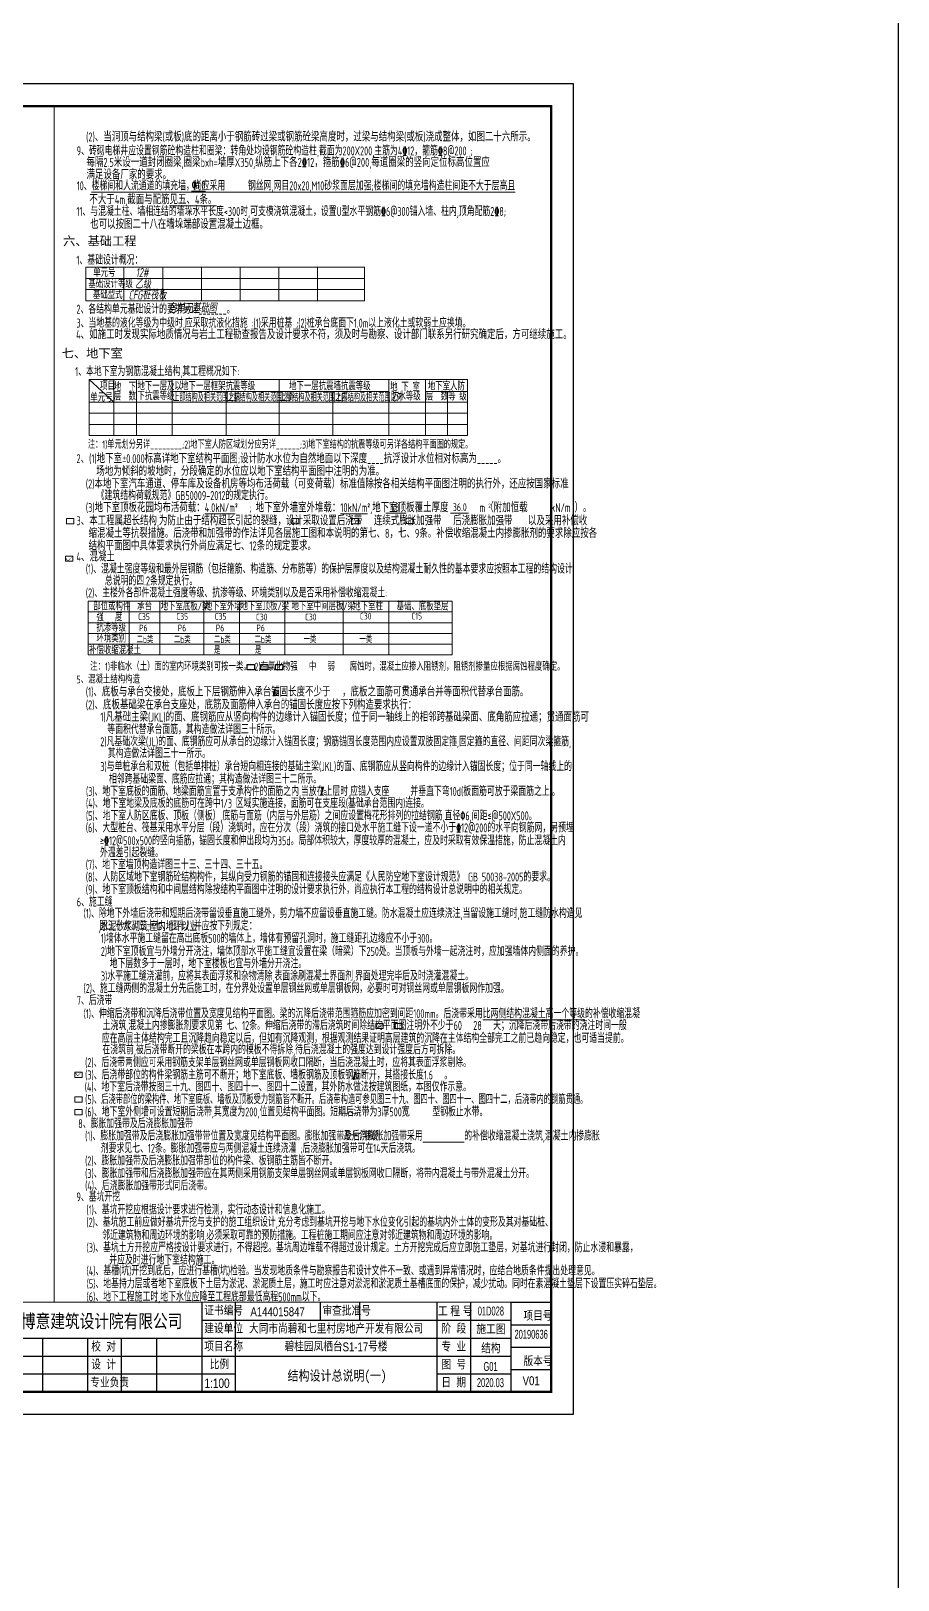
# Model space of a CAD drawing. Extents: x -129922 to 1190196, y -520662 to 139923.
# Drawn here: x -18636 to 20078, y -187958 to -118800 of the extents above; entities that cross this region are included whole.
import ezdxf
from ezdxf.enums import TextEntityAlignment as Align

# ---------------------------------------------------------------- set-up
doc = ezdxf.new("R2010")
doc.units = 0
doc.header["$LTSCALE"] = 1000
doc.header["$MEASUREMENT"] = 0
doc.layers.add('S-活动层-非打印', color=1, linetype='Continuous', lineweight=20, plot=False)
doc.layers.add('S-通用-TAB', color=7, linetype='Continuous', lineweight=20)
doc.layers.add('S-通用-TEXT', color=7, linetype='Continuous', lineweight=20)
doc.layers.add('Y-云图图框', color=7, linetype='Continuous')
doc.styles.add('-黑体', font='', dxfattribs={"width": 0.8})
doc.styles.add('_YT_Name', font='', dxfattribs={"width": 0.8})
doc.styles.add('_YT_Sign_Text', font='ros.shx', dxfattribs={"width": 0.8, "bigfont": 'hztxt.shx'})
doc.styles.add('JG', font='tssdeng.shx', dxfattribs={"width": 0.7, "bigfont": 'hztxt.shx'})
doc.styles.get("Standard").update_dxf_attribs({"font": 'gbenor.shx', "bigfont": 'gbcbig.shx'})
doc.styles.add('TSSD_NORM', font='tssdeng.shx', dxfattribs={"width": 0.7, "bigfont": 'tssdchn.shx'})
doc.styles.add('TSSD_Rein', font='tssdeng.shx', dxfattribs={"width": 0.7, "bigfont": 'hztxt.shx'})
doc.styles.get('-黑体').set_extended_font_data('SimHei')
doc.styles.get('_YT_Name').set_extended_font_data('SimHei')

# ---------------------------------------------------------------- blocks, each defined once
blk = doc.blocks.new('ECMCTK_A1_横_单行图名--0')
for p, q in [((674.98, 50), (674.98, 26)), ((675, 50), (675, 10)), ((689.98, 50), (689.98, 10)), ((727.8, 50), (727.8, 42)), ((745.48, 50), (745.48, 42)), ((780, 50), (780, 10)), ((795, 50), (795, 10)), ((813, 50.01), (831, 50)), ((813, 50.01), (813, 10)), ((675, 42), (813, 42)), ((813, 40.01), (831, 40.01)), ((573, 34), (813, 34)), ((604, 10), (604, 34)), ((624, 34), (624, 10)), ((639, 34), (639, 10)), ((655, 10), (655, 34)), ((813, 30.01), (831, 30)), ((573, 26), (813, 26)), ((573, 18), (689.96, 18)), ((780, 18), (813, 18)), ((813, 20), (831, 20))]:
    blk.add_line(p, q)
at = {"color": 4}
blk.add_lwpolyline([(0, 0), (841, 0), (841, 594), (0, 594)], close=True, dxfattribs=at)
for points, const_width in [([(25, 10), (831, 10), (831, 584), (25, 584)], 1), ([(573, 10), (831, 10), (831, 50), (573, 50)], 0.45)]:
    blk.add_lwpolyline(points, close=True, dxfattribs=dict(const_width=const_width))
at = {"const_width": 0.45}
for points in [[(573, 10), (573, 50.01), (813, 50.01)], [(813, 50.01), (813, 10)]]:
    blk.add_lwpolyline(points, dxfattribs=at)
at = {"style": '_YT_Sign_Text', "width": 0.8}
for s, p in [('证书编号', (676.15, 44.14)), ('审查批准号', (728.91, 44.06)), ('工 程 号', (780.47, 43.85)), ('项目号', (818.65, 41.8)), ('建设单位', (676.15, 36.14)), ('阶  段', (782.01, 36.05)), ('校  对', (625.66, 28.05)), ('项目名称', (676.15, 28.14)), ('专  业', (782.01, 28.05)), ('设  计', (625.66, 20.05)), ('比例', (678.54, 20.16)), ('图  号', (782.01, 20.05)), ('版本号', (818.65, 21.55)), ('专业负责', (625.21, 12.05)), ('日  期', (782.01, 12.05))]:
    blk.add_text(s, height=4, dxfattribs=at).set_placement(p)
at = {"color": 80, "flags": 3}
for tag, height, p in [('YTHQINS', 3, (34.31, 585.5)), ('ECMCKEY', 3, (292.07, 288.23)), ('YTTQINS', 5.62, (848.03, 12.81)), ('YTFRAME', 3, (652.76, 5.84)), ('YTBARCODE_T1', 3, (749.78, 5.95))]:
    blk.add_attdef(tag, text='', height=height, dxfattribs=at).set_placement(p, align=Align.MIDDLE_CENTER)
for tag, height, style, width, p in [('工程号', 4, '_YT_Sign_Text', 0.5, (804.08, 44.12)), ('设计单位', 6, '_YT_Name', 0.8, (623.75, 38.6)), ('证书编号', 4, '_YT_Sign_Text', 0.8, (708.87, 43.81)), ('审查批准号', 4, '_YT_Sign_Text', 0.8, (761.06, 43.81)), ('建设单位', 4, '_YT_Sign_Text', 0.8, (734.96, 36.11)), ('阶段', 4, '_YT_Sign_Text', 0.8, (804.08, 35.81)), ('项目号', 4, '_YT_Sign_Text', 0.5, (822.08, 33.72)), ('项目名称', 4, '_YT_Sign_Text', 0.8, (734.96, 28.11)), ('专业', 4, '_YT_Sign_Text', 0.8, (804.08, 27.31)), ('图纸编号', 4, '_YT_Sign_Text', 0.5, (803.93, 19.36)), ('出图比例', 4.2, '_YT_Sign_Text', 0.8, (681.82, 11.78)), ('图纸名称', 4.5, '_YT_Name', 0.8, (735.39, 15.06)), ('日期', 4, '_YT_Sign_Text', 0.5, (803.88, 12.13)), ('版本号', 4, '_YT_Sign_Text', 0.8, (822.08, 13))]:
    blk.add_attdef(tag, text='', height=height, dxfattribs=dict(style=style, width=width)).set_placement(p, align=Align.CENTER)
at = {"style": '_YT_Sign_Text', "width": 0.8, "flags": 3}
for tag, p, height in [('[审定人]', (590.95, 27.81), 4.1), ('{审定人}', (605.87, 26.45), 6.24), ('[校对人]', (642.23, 27.82), 4.1), ('{校对人}', (658.35, 26.53), 6.24), ('[审核人]', (591.01, 19.76), 4.1), ('{审核人}', (606.98, 18.44), 6.24), ('[设计人]', (642.47, 20.21), 4.1), ('{设计人}', (658.48, 18.54), 6.24), ('[项目负责人]', (590.78, 12.01), 4.1), ('{项目负责人}', (608.28, 10.72), 6.24), ('[专业负责人]', (642.74, 11.77), 4.1), ('{专业负责人}', (658.58, 10.36), 6.24)]:
    blk.add_attdef(tag, p, '', height=height, dxfattribs=at)
at = {"color": 80, "flags": 3}
for tag, p in [('YTQRCODE', (551.04, 11.91)), ('YTBZSIT', (25, 10)), ('EXT_TK_LEFT', (25, 10))]:
    blk.add_attdef(tag, p, '', height=3, dxfattribs=at)
blk = doc.blocks.new('L')
blk.add_hatch(color=256).paths.add_polyline_path([(729, 1457), (517, 1424), (520, 1401), (546, 1406), (559, 1406), (573, 1406), (589, 1401), (606, 1393), (610, 1377), (608, 1358), (402, 654), (396, 630), (402, 603), (409, 589), (425, 574), (450, 570), (481, 576), (511, 593), (538, 613), (563, 638), (581, 656), (600, 683), (620, 708), (604, 732), (591, 716), (579, 697), (563, 675), (542, 652), (524, 640), (509, 640), (499, 652), (499, 671), (503, 689)])
blk.add_lwpolyline([(517, 1424), (729, 1457), (503, 689), (499, 671), (499, 652), (509, 640), (524, 640), (542, 652), (563, 675), (579, 697), (591, 716), (604, 732), (620, 708), (600, 683), (581, 656), (563, 638), (538, 613), (511, 593), (481, 576), (450, 570), (425, 574), (409, 589), (402, 603), (396, 630), (402, 654), (608, 1358), (610, 1377), (606, 1393), (589, 1401), (573, 1406), (559, 1406), (546, 1406), (520, 1401), (517, 1424)])
blk = doc.blocks.new('La')
at = {"xscale": 0.362879999956931, "yscale": 0.362879999956931, "zscale": 0.362879999956931, "rotation": 4.997341366769868e-08}
blk.add_blockref('L', (55755, 21072), dxfattribs=at)
at = {"style": 'TSSD_Rein', "width": 0.7}
blk.add_text('a', height=300, rotation=0, dxfattribs=at).set_placement((56095, 21278), align=Align.CENTER)
blk = doc.blocks.new('对号')
at = {"color": 1}
blk.add_lwpolyline([(13, 149, 31.2, 25.2, 0), (98, 20, 25.2, 0, 0), (346, 251, 0, 0, 0)], format="xyseb", dxfattribs=at)

msp = doc.modelspace()

# ---------------------------------------------------------------- linework, layer by layer
at = {"color": 1}
for points in [[(-8985, -147087.5), (-8660.1, -147087.5), (-8660.1, -147321.2), (-8985, -147321.2)], [(-8379.2, -147087.5), (-8054.3, -147087.5), (-8054.3, -147321.2), (-8379.2, -147321.2)], [(-7714.9, -147087.5), (-7390, -147087.5), (-7390, -147321.2), (-7714.9, -147321.2)]]:
    msp.add_lwpolyline(points, close=True, dxfattribs=at)
at = {"layer": 'S-活动层-非打印', "lineweight": -3}
msp.add_lwpolyline([(20077.7, 136125.9), (20077.7, -520661.9)], dxfattribs=at)
at = {"layer": 'S-通用-TAB'}
for p, q in [((-17596.8, -122159.4), (-17596.8, -175559.4)), ((-16187.4, -130845), (-16187.4, -129345)), ((-16187.4, -129345), (-3742.6, -129345)), ((-16187.4, -129845), (-3742.6, -129845)), ((-14482.9, -129345), (-14482.9, -130845)), ((-12754.9, -129345), (-12754.9, -130845)), ((-11026.9, -129345), (-11026.9, -130845)), ((-9299, -129345), (-9299, -130845)), ((-7571, -129345), (-7571, -130845)), ((-5843.1, -129345), (-5843.1, -130845)), ((-3742.6, -129345), (-3742.6, -130845)), ((-16187.4, -130345), (-3742.6, -130345)), ((-16187.4, -130845), (-3742.6, -130845)), ((-16043.6, -134366.8), (-16043.6, -136866.8)), ((-14933.4, -135366.8), (-16043.6, -134366.8)), ((-16043.6, -134366.8), (858, -134366.8)), ((-14933.4, -134366.8), (-14933.4, -136866.8)), ((-13925.4, -134366.8), (-13925.4, -136866.8)), ((-12331.5, -134366.8), (-12331.5, -136866.8)), ((-7559.2, -134366.8), (-7559.2, -136866.8)), ((-2663.8, -134366.8), (-2663.8, -136866.8)), ((-1021.9, -134366.8), (-1021.9, -136866.8)), ((858, -134366.8), (858, -136866.8)), ((858, -134366.8), (858, -136866.8)), ((-16043.6, -135366.8), (858, -135366.8)), ((-12331.5, -134889.9), (-2663.8, -134889.9)), ((-9914.8, -134889.9), (-9914.8, -136866.8)), ((-5154.7, -134889.9), (-5154.7, -136866.8)), ((-1021.9, -134889.9), (858, -134889.9)), ((-36.6, -134889.9), (-36.6, -136866.8)), ((-16043.6, -135866.8), (858, -135866.8)), ((-16043.6, -136366.8), (858, -136366.8)), ((-16043.6, -136866.8), (858, -136866.8))]:
    msp.add_line(p, q, dxfattribs=at)
at = {"layer": 'S-通用-TAB', "ltscale": 99}
for p, q in [((-16088.1, -144257.2), (175, -144257.2)), ((-16088.1, -146657.2), (-16088.1, -144257.2)), ((-14253.2, -146657.2), (-14253.2, -144257.2)), ((-12885.5, -146657.2), (-12885.5, -144257.2)), ((-10919.4, -146657.2), (-10919.4, -144257.2)), ((-9320.2, -146657.2), (-9320.2, -144257.2)), ((-7295.5, -146657.2), (-7295.5, -144257.2)), ((-4692.9, -146657.2), (-4692.9, -144257.2)), ((-2661.5, -146657.2), (-2661.5, -144257.2)), ((175, -146657.2), (175, -144257.2)), ((-16088.1, -144737.2), (175, -144737.2)), ((-16088.1, -145217.2), (175, -145217.2)), ((-16088.1, -145217.2), (-1925, -145217.2)), ((-16088.1, -145697.2), (175, -145697.2)), ((-16088.1, -146177.2), (175, -146177.2)), ((-16088.1, -146657.2), (175, -146657.2))]:
    msp.add_line(p, q, dxfattribs=at)
at = {"layer": 'S-通用-TEXT', "color": 4}
for points in [[(-2795.8, -140328.9), (-1887, -140328.9)], [(90.4, -140328.9), (893.4, -140328.9)]]:
    msp.add_lwpolyline(points, dxfattribs=at)
at = {"layer": 'S-通用-TEXT', "color": 1}
for points in [[(-17047.5, -140564.1), (-16722.6, -140564.1), (-16722.6, -140797.8), (-17047.5, -140797.8)], [(-6994.2, -140565.8), (-6669.3, -140565.8), (-6669.3, -140799.5), (-6994.2, -140799.5)], [(-4320.7, -140565.8), (-3995.8, -140565.8), (-3995.8, -140799.5), (-4320.7, -140799.5)], [(-1896.8, -140557.7), (-1571.9, -140557.7), (-1571.9, -140791.4), (-1896.8, -140791.4)], [(-17094.6, -142243.5), (-16769.7, -142243.5), (-16769.7, -142477.2), (-17094.6, -142477.2)], [(-3239.3, -163107.2), (-2914.4, -163107.2), (-2914.4, -163340.9), (-3239.3, -163340.9)], [(-2406.9, -163107.2), (-2082, -163107.2), (-2082, -163340.9), (-2406.9, -163340.9)], [(-16676.6, -165282.6), (-16351.7, -165282.6), (-16351.7, -165516.2), (-16676.6, -165516.2)], [(-16676.6, -166390.5), (-16351.7, -166390.5), (-16351.7, -166624.2), (-16676.6, -166624.2)], [(-16676.6, -166950.4), (-16351.7, -166950.4), (-16351.7, -167184), (-16676.6, -167184)]]:
    msp.add_lwpolyline(points, close=True, dxfattribs=at)
at = {"layer": 'S-通用-TEXT', "const_width": 30}
msp.add_lwpolyline([(-4060.7, -167126.1), (-4286.6, -167126.1), (-4386.6, -167026.1), (-4486.7, -167126.1), (-4737.1, -167126.1)], dxfattribs=at)

# ---------------------------------------------------------------- block references
at = {"layer": 'S-通用-TEXT'}
for name, p in [('对号', (-6994.2, -140806)), ('对号', (-17094.6, -142483.8)), ('La', (-63720.3, -169768.6)), ('La', (-61600.5, -174194.2)), ('对号', (-3239.3, -163347.5)), ('对号', (-16656.7, -165471.6)), ('La', (-60146.8, -186888.3))]:
    msp.add_blockref(name, p, dxfattribs=at)
at = {"layer": 'Y-云图图框', "xscale": 100, "yscale": 100, "zscale": 100}
msp.add_blockref('ECMCTK_A1_横_单行图名--0', (-78510, -180559.4), dxfattribs=at).add_auto_attribs({'图纸编号': 'G01', '图纸名称': '结构设计总说明(一)', '版本号': 'V01', '项目名称': '碧桂园凤栖台S1-17号楼', '出图比例': '1:100', '工程号': '01D028', '阶段': '施工图', '专业': '结构', '日期': '2020.03', '项目号': '20190636', '建设单位': '大同市尚碧和七里村房地产开发有限公司', '设计单位': '广东博意建筑设计院有限公司', '证书编号': 'A144015847'})

# ---------------------------------------------------------------- texts
at = {"layer": 'S-通用-TEXT', "style": 'TSSD_Rein', "width": 0.7}
for s, height, p in [('(2)、当洞顶与结构梁(或板)底的距离小于钢筋砖过梁或钢筋砼梁高度时，过梁与结构梁(或板)浇成整体，如图二十六所示。', 400, (-16174.8, -123730)), ('每隔2.5米设一道封闭圈梁,圈梁bxh=墙厚X350,纵筋上下各2\x8412，箍筋\x846@200,每道圈梁的竖向定位标高位置应', 400, (-16158.3, -124865.5)), ('满足设备厂家的要求。', 400, (-16158.3, -125415.5)), ('基础设计等级', 350, (-16073.7, -130269.4)), ('单元号', 350, (-15853.4, -129770.8)), ('基础型式', 350, (-15870.4, -130756.8)), ('4、如施工时发现实际地质情况与岩土工程勘查报告及设计要求不符，须及时与勘察、设计部门联系另行研究确定后，方可继续施工。', 400, (-16621.3, -132554.2)), ('场地为倾斜的坡地时，分段确定的水位应以地下室结构平面图中注明的为准。   ', 400, (-15718.1, -138657.8))]:
    msp.add_text(s, height=height, rotation=0, dxfattribs=at).set_placement(p)
at = {"layer": 'S-通用-TEXT', "ltscale": 99, "style": 'TSSD_Rein', "width": 0.65}
for s, p in [('9、砖砌电梯井应设置钢筋砼构造柱和圈梁：转角处均设钢筋砼构造柱,截面为200X200,主筋为4\x8412，箍筋\x848@200 ;', (-16593.3, -124353.6)), ('1、基础设计概况：', (-16605.9, -129232)), ('2、各结构单元基础设计的要求另详_______。', (-16605.9, -131421.1)), ('3、当地基的液化等级为中级时,应采取抗液化措施 :(1)采用桩基 ;(2)桩承台底面下1.0m以上液化土或软弱土应换填。', (-16605.9, -132042.1)), ('《建筑结构荷载规范》GB50009-2012的规定执行。 ', (-15702.6, -139741.4))]:
    msp.add_text(s, height=400, rotation=0, dxfattribs=at).set_placement(p)
at = {"layer": 'S-通用-TEXT'}
for s, height, style, width, p in [('10、%%U楼梯间和人流通道的填充墙，尚应采用      钢丝网,网目20x20,M10砂浆面层加强;楼梯间的填充墙构造柱间距不大于层高且', 400, 'TSSD_Rein', 0.65, (-16593.3, -125911.9)), ('11、与混凝土柱、墙相连结的墙垛水平长度<300时,可支模浇筑混凝土，设置U型水平钢筋\x846@300锚入墙、柱内,顶角配筋2\x848;', 400, 'TSSD_Rein', 0.65, (-16605.9, -127056.9)), ('项目', 350, 'TSSD_Rein', 0.7, (-15549.2, -134825.9)), ('地下一层及以', 350, 'TSSD_Rein', 0.7, (-13883.9, -134836.8)), ('地下一层框架抗震等级', 350, 'TSSD_Rein', 0.7, (-11935.2, -134836.8)), ('地下一层抗震墙抗震等级', 350, 'TSSD_Rein', 0.7, (-7112, -134836.8)), ('单元号', 350, 'TSSD_Rein', 0.7, (-15983.6, -135345.8)), ('下抗震等级', 350, 'TSSD_Rein', 0.7, (-13883.9, -135276.8)), ('注：1)单元划分另详________;2)地下室人防区域划分应另详______;3)地下室结构的抗震等级可另详各结构平面图的规定。', 350, 'TSSD_NORM', 0.7, (-16091.2, -137441.6)), ('部位或构件', 350, 'TSSD_Rein', 0.7, (-15853.6, -144665.7)), ('承台 ', 350, 'TSSD_Rein', 0.7, (-13894.3, -144660.2)), ('地下室底板/梁', 350, 'TSSD_Rein', 0.7, (-12842.4, -144665.6)), ('地下室外墙', 350, 'TSSD_Rein', 0.7, (-10877.3, -144665.6)), ('地下室顶板/梁', 350, 'TSSD_Rein', 0.7, (-9283.9, -144658.9)), ('地下室中间层板/梁', 350, 'TSSD_Rein', 0.7, (-7002, -144658.9)), ('地下室柱', 350, 'TSSD_Rein', 0.7, (-4241.9, -144663.6)), ('基础、底板垫层', 350, 'TSSD_Rein', 0.7, (-2310.3, -144663.6)), ('抗渗等级', 350, 'TSSD_Rein', 0.7, (-15715.4, -145615.1)), ('强   度', 350, 'TSSD_Rein', 0.7, (-15715.4, -145146.2)), ('环境类别', 350, 'TSSD_Rein', 0.7, (-15711.7, -146090.4)), ('补偿收缩混凝土', 350, 'TSSD_Rein', 0.7, (-16042, -146616))]:
    msp.add_text(s, height=height, dxfattribs=dict(at, style=style, width=width)).set_placement(p)
at = {"layer": 'S-通用-TEXT', "color": 2, "style": 'TSSD_Rein'}
for s, height, width, p in [('%%U\x821.0', 400, 0.65, (-11463.1, -125876.9)), ('上部结构及相关范围之内', 350, 0.58, (-12290.2, -135336.8)), ('上部结构及相关范围之外', 350, 0.58, (-9873.8, -135336.8)), ('上部结构及相关范围之内', 350, 0.58, (-7525.1, -135336.8)), ('上部结构及相关范围之外', 350, 0.58, (-5043.6, -135336.8))]:
    msp.add_text(s, height=height, dxfattribs=dict(at, width=width)).set_placement(p)
at = {"layer": 'S-通用-TEXT', "ltscale": 99, "style": 'TSSD_Rein'}
for s, height, width, p in [('不大于4m,截面与配筋%%U见五、4条。', 400, 0.7, (-16026.2, -126529)), ('也可以按图二十八在墙垛端部设置混凝土边框。', 400, 0.7, (-15994.5, -127630.2)), ('1、本地下室为钢筋混凝土结构,其工程概况如下:', 400, 0.65, (-16660.7, -134203.3)), ('2、(1)地下室%%P0.000标高详地下室结构平面图;设计防水水位为自然地面以下深度____抗浮设计水位相对标高为_____。', 400, 0.7, (-16605.9, -138094)), ('(2)本地下室汽车通道、停车库及设备机房等均布活荷载（可变荷载）标准值除按各相关结构平面图注明的执行外，还应按国家标准', 400, 0.7, (-16187.4, -139220)), ('3、本工程属超长结构,为防止由于结构超长引起的裂缝，设计采取设置后浇带   连续式膨胀加强带   后浇膨胀加强带    以及采用补偿收', 400, 0.7, (-16605.9, -140865.9)), ('缩混凝土等抗裂措施。后浇带和加强带的作法详见各层施工图和本说明的第七、8，七、9条。补偿收缩混凝土内掺膨胀剂的要求除应按各', 400, 0.7, (-16064, -141425.9)), ('结构平面图中具体要求执行外尚应满足七、12条的规定要求。', 400, 0.7, (-16064, -141985.9)), ('4、混凝土', 400, 0.7, (-16605.9, -142478.2)), ('(1)、混凝土强度等级和最外层钢筋（包括箍筋、构造筋、分布筋等）的保护层厚度以及结构混凝土耐久性的基本要求应按照本工程的结构设计', 400, 0.65, (-16187.4, -143018.9)), ('总说明的四.2条规定执行。', 400, 0.65, (-15335.4, -143552)), ('   注：1)非临水（土）面的室内环境类别可按一类。 2)有氯化物强   中   弱    腐蚀时，混凝土应掺入阻锈剂，阻锈剂掺量应根据腐蚀程度确定。', 350, 0.7, (-16493.1, -147353.9)), ('5、混凝土结构构造', 350, 0.7, (-16605.9, -147926.6)), ('(2)、底板基础梁在承台支座处，底筋及面筋伸入承台的锚固长度应按下列构造要求执行：', 400, 0.7, (-16187.4, -149086.6)), ('(1)、底板与承台交接处，底板上下层钢筋伸入承台锚固长度不少于   ，底板之面筋可贯通承台并等面积代替承台面筋。', 400, 0.7, (-16187.4, -148506.6)), ('1)凡基础主梁(JKL)的面、底钢筋应从竖向构件的边缘计入锚固长度；位于同一轴线上的相邻跨基础梁面、底角筋应拉通；贯通面筋可', 400, 0.7, (-15539.1, -149633.6)), ('等面积代替承台面筋，其构造做法详图三十所示。', 400, 0.65, (-15228, -150186.5)), ('2)凡基础次梁(JL)的面、底钢筋应可从承台的边缘计入锚固长度；钢筋锚固长度范围内应设置双肢固定箍,固定箍的直径、间距同次梁箍筋,', 400, 0.65, (-15539.1, -150731.3)), ('3)与单桩承台和双桩（包括单排桩）承台短向相连接的基础主梁(JKL)的面、底钢筋应从竖向构件的边缘计入锚固长度；位于同一轴线上的', 400, 0.65, (-15539.1, -151840.9)), ('其构造做法详图三十一所示。', 400, 0.65, (-15204, -151257.3)), ('相邻跨基础梁面、底筋应拉通；其构造做法详图三十二所示。', 400, 0.65, (-15156.4, -152399.5)), ('(3)、地下室底板的面筋、地梁面筋宜置于支承构件的面筋之内,当放在上层时,应锚入支座     ,并垂直下弯10d(板面筋可放于梁面筋之上)。', 400, 0.65, (-16181.6, -152950.1)), ('(4)、地下室地梁及底板的底筋可在跨中1/3 区域实施连接，面筋可在支座段(基础承台范围内)连接。', 400, 0.65, (-16181.7, -153481.2)), ('(6)、大型桩台、筏基采用水平分层（段）浇筑时，应在分次（段）浇筑的接口处水平施工缝下设一道不小于\x8412@200的水平向钢筋网，另预埋', 400, 0.65, (-16187.4, -154575)), ('(5)、地下室人防区底板、顶板（侧板）,底筋与面筋（内层与外层筋）之间应设置梅花形排列的拉结钢筋,直径\x826,间距≤@500X500。', 400, 0.65, (-16181.3, -154038.5)), ('≥\x8412@500x500的竖向插筋，锚固长度和伸出段均为35d。局部体积较大，厚度较厚的混凝土，应及时采取有效保温措施，防止混凝土内', 400, 0.65, (-15553, -155151.5)), ('外温差引起裂缝。', 400, 0.65, (-15553, -155689.7)), ('(7)、地下室墙顶构造详图三十三、三十四、三十五。', 400, 0.65, (-16187.4, -156221.4)), ('(9)、地下室顶板结构和中间层结构除按结构平面图中注明的设计要求执行外，尚应执行本工程的结构设计总说明中的相关规定。', 400, 0.65, (-16187.4, -157331.4)), ('6、施工缝 ', 400, 0.65, (-16591.6, -157885.8)), ('(1)、除地下外墙后浇带和短期后浇带留设垂直施工缝外，剪力墙不应留设垂直施工缝。防水混凝土应连续浇注,当留设施工缝时,施工缝防水构造见', 400, 0.65, (-16284.7, -158395.2)), ('图三十六、三十七、三十八并应按下列规定：', 400, 0.65, (-15580.5, -158954.8)), ('1)墙体水平施工缝留在高出底板500的墙体上，墙体有预留孔洞时，施工缝距孔边缘应不小于300。', 400, 0.65, (-15518.9, -159510.5)), ('2)地下室顶板宜与外墙分开浇注，墙体顶部水平施工缝宜设置在梁（暗梁）下250处。当顶板与外墙一起浇注时，应加强墙体内侧面的养护。', 400, 0.65, (-15518.3, -160094.1)), ('地下层数多于一层时，地下室楼板也宜与外墙分开浇注。', 400, 0.65, (-15121, -160638.9)), ('3)水平施工缝浇灌前，应将其表面浮浆和杂物清除,表面涂刷混凝土界面剂,界面处理完毕后及时浇灌混凝土。', 400, 0.65, (-15512.1, -161190.6)), ('(2)、施工缝两侧的混凝土分先后施工时，在分界处设置单层钢丝网或单层钢板网，必要时可对钢丝网或单层钢板网作加强。', 400, 0.65, (-16289, -161743.7)), ('7、\x91后浇带', 400, 0.65, (-16590, -162280.9)), ('在浇筑前,被后浇带断开的梁板在本跨内的模板不得拆除,待后浇混凝土的强度达到设计强度后方可拆除。', 400, 0.65, (-15447, -164482)), ('(2)、后浇带两侧应可采用钢筋支架单层钢丝网或单层钢板网收口隔断，当后浇混凝土时，应将其表面浮浆剔除。', 400, 0.65, (-16217.8, -165055.7)), ('(3)、后浇带部位的构件梁钢筋主筋可不断开；地下室底板、墙板钢筋及顶板钢筋断开，其搭接长度1.6   。', 400, 0.65, (-16217.8, -165609.6)), ('(4)、地下室后浇带按图三十九、图四十、图四十一、图四十二设置，其外防水做法按建筑图纸，本图仅作示意。', 400, 0.65, (-16235.8, -166143.6)), ('(5)、后浇带部位的梁构件、地下室底板、墙板及顶板受力钢筋皆不断开。后浇带构造可参见图三十九、图四十、图四十一、图四十二，后浇带内的钢筋贯通。', 400, 0.6, (-16217.8, -166702.9)), ('8、膨胀加强带及后浇膨胀加强带', 400, 0.65, (-16525.7, -167784)), ('(6)、地下室外侧墙可设置短期后浇带,其宽度为200,位置见结构平面图。短期后浇带为3厚500宽      型钢板止水带。', 400, 0.65, (-16217.8, -167259.1)), ('(1)、膨胀加强带及后浇膨胀加强带带位置及宽度见结构平面图。膨胀加强带及后浇膨胀加强带采用%%U           %%U的补偿收缩混凝土浇筑,混凝土内掺膨胀', 400, 0.65, (-16217.8, -168334.4)), ('剂要求见七、12条。膨胀加强带应与两侧混凝土连续浇灌 ;后浇膨胀加强带可在14天后浇筑。', 400, 0.65, (-15519.1, -168885.7)), ('(2)、\x91膨胀加强带及后浇膨胀加强带部位的构件梁、板钢筋主筋皆不断开。', 400, 0.65, (-16217.8, -169443.8)), ('(3)、膨胀加强带和后浇膨胀加强带应在其两侧采用钢筋支架单层钢丝网或单层钢板网收口隔断，将带内混凝土与带外混凝土分开。', 400, 0.65, (-16217.8, -170009.5)), ('(4)、后浇膨胀加强带形式同后浇带。', 400, 0.65, (-16217.8, -170556.7)), ('9、基坑开挖 ', 400, 0.65, (-16604.9, -171054.1)), ('(1)、基坑开挖应根据设计要求进行检测，实行动态设计和信息化施工。', 400, 0.65, (-16158.5, -171633.5)), ('(2)、基坑施工前应做好基坑开挖与支护的施工组织设计,充分考虑到基坑开挖与地下水位变化引起的基坑内外土体的变形及其对基础桩、', 400, 0.65, (-16158.5, -172183.5)), ('邻近建筑物和周边环境的影响,必须采取可靠的预防措施。工程桩施工期间应注意对邻近建筑物和周边环境的影响。', 400, 0.65, (-15455, -172771.1)), ('(5)、地基持力层或者地下室底板下土层为淤泥、淤泥质土层，施工时应注意对淤泥和淤泥质土基槽底面的保护，减少扰动。同时在素混凝土垫层下设置压实碎石垫层。', 400, 0.65, (-16149.9, -174931.2)), ('(6)、地下工程施工时,地下水位应降至工程底部最低高程500mm以下。', 400, 0.65, (-16152.5, -175517.4))]:
    msp.add_text(s, height=height, dxfattribs=dict(at, width=width)).set_placement(p)
at = {"layer": 'S-通用-TEXT', "ltscale": 99, "style": '-黑体'}
for s, p in [('六、基础工程', (-17200.9, -128373.4)), ('七、地下室', (-17265.8, -133382.4))]:
    msp.add_text(s, height=400, rotation=0, dxfattribs=at).set_placement(p)
at = {"layer": 'S-通用-TEXT', "color": 4, "ltscale": 99, "style": 'TSSD_Rein', "oblique": 10, "width": 0.660027}
for s, p in [('乙级', (-13994.5, -130298.9)), ('12#', (-13953, -129784.4)), ('CFG桩筏板', (-14276, -130785.4)), ('各单元基础图', (-12489, -131394.3))]:
    msp.add_text(s, height=400, rotation=0, dxfattribs=at).set_placement(p)
at = {"layer": 'S-通用-TEXT', "style": 'TSSD_Rein', "width": 0.7}
for s, p in [('地  下', (-14444.3, -134691.8)), ('地 下 室', (-1934.8, -134691.8)), ('地下室人防', (-90, -134662.6)), ('层  数', (-14444.3, -135114.7)), ('防水等级', (-1899.8, -135111.8)), ('层  数', (-508.9, -135114.7)), ('等 级', (405.8, -135114.7))]:
    msp.add_text(s, height=350, dxfattribs=at).set_placement(p, align=Align.MIDDLE_CENTER)
at = {"layer": 'S-通用-TEXT', "color": 6, "ltscale": 99, "style": 'TSSD_Rein'}
for s, width, p in [('(3)地下室顶板花园均布活荷载：%%U4.0kN/m%%U\x8c2\x8d   ; 地下室外墙室外堆载：%%U10kN/m%%U\x8c2\x8d,地下室顶板覆土厚度        m（附加恒载      kN/m ）。', 0.7, (-16187.4, -140280.6)), ('(8)、人防区域地下室钢筋砼结构构件，其纵向受力钢筋的锚固和连接接头应满足《人民防空地下室设计规范》 GB 50038-2005的要求。', 0.65, (-16187.4, -156771.4)), ('(1)、伸缩后浇带和沉降后浇带位置及宽度见结构平面图。梁的沉降后浇带范围箍筋应加密到间距100mm。后浇带采用%%U比两侧结构混凝土高一个等级%%U的补偿收缩混凝', 0.65, (-16284.7, -162873.2)), ('土浇筑,混凝土内掺膨胀剂要求见第 七、12条。伸缩后浇带的滞后浇筑时间除结构平面图注明外不少于60   28   天；沉降后浇带后浇带的浇注时间一般', 0.65, (-15432.3, -163400.7)), ('应在高层主体结构完工且沉降趋向稳定以后，但如有沉降观测，根据观测结果证明高层建筑的沉降在主体结构全部完工之前已趋向稳定，也可适当提前。', 0.65, (-15470.2, -163973.2)), ('(3)、基坑土方开挖应严格按设计要求进行，不得超挖。基坑周边堆载不得超过设计规定。土方开挖完成后应立即施工垫层，对基坑进行封闭，防止水浸和暴露，', 0.65, (-16152, -173320.9)), ('      并应及时进行地下室结构施工。', 0.65, (-16152, -173870.9)), ('(4)、基槽(坑)开挖到底后，应进行基槽(坑)检验。当发现地质条件与勘察报告和设计文件不一致、或遇到异常情况时，应结合地质条件提出处理意见。', 0.65, (-16152.5, -174356.6))]:
    msp.add_text(s, height=400, dxfattribs=dict(at, width=width)).set_placement(p)
at = {"layer": 'S-通用-TEXT', "color": 4, "style": 'TSSD_Rein', "width": 0.7}
for s, height, p in [('1.8', 350, (-2582.1, -140239.1)), ('36.0', 350, (194.6, -140234.6)), ('C35', 300, (-13854.4, -145097.2)), ('C35', 300, (-12145.9, -145087.4)), ('C35', 300, (-10430.4, -145087.4)), ('C30', 300, (-8588.5, -145114)), ('C30', 300, (-6399.8, -145114)), ('C30', 300, (-3946.8, -145075.1)), ('C15', 300, (-1649.3, -145075.1)), ('二b类 ', 300, (-13919, -146124.3)), ('二b类 ', 300, (-12254.7, -146124.3)), ('二b类 ', 300, (-10462.3, -146124.3)), ('二b类 ', 300, (-8652.8, -146124.3)), (' 一类', 300, (-6619.1, -146113.5)), (' 一类', 300, (-4124.4, -146113.5)), ('是', 300, (-10464.1, -146598.8)), ('是', 300, (-8637.6, -146598.8))]:
    msp.add_text(s, height=height, dxfattribs=at).set_placement(p)
at = {"layer": 'S-通用-TEXT', "color": 6, "style": 'JG', "width": 0.7}
msp.add_text('2', height=200, dxfattribs=at).set_placement((1784.2, -140101.9))
at = {"layer": 'S-通用-TEXT', "color": 4, "ltscale": 99, "style": 'TSSD_Rein', "width": 0.65}
msp.add_text('(2)、主楼外各部件混凝土强度等级、抗渗等级、环境类别以及是否采用补偿收缩混凝土:', height=400, dxfattribs=at).set_placement((-16187.4, -144086.9))
at = {"layer": 'S-通用-TEXT', "color": 4, "style": 'TSSD_Rein', "width": 0.7}
for p in [(-13810.1, -145452.4), (-12085.4, -145452.5), (-10383.7, -145452.5), (-8570.7, -145452.5)]:
    msp.add_text('P6', height=300, dxfattribs=at).set_placement(p, align=Align.MIDDLE_LEFT)
at = {"layer": 'S-通用-TEXT', "color": 7, "ltscale": 99, "style": 'TSSD_Rein', "width": 0.65}
msp.add_text('1、材料：室内地坪以下墙体采用                          水泥砂浆砌筑；阳台砖砌拦板以及天面女儿墙砌体均采用                       ,水泥砂浆砌筑;室内地坪以上', height=400, rotation=0, dxfattribs=at).set_placement((-37700.6, -158981.1))
at = {"layer": 'S-通用-TEXT', "color": 4, "style": 'TSSD_NORM', "oblique": 10, "width": 0.680548}
msp.add_text('高一个等级', height=350, dxfattribs=at).set_placement((-4708.6, -168309.8))

doc.saveas('drawing.dxf')
